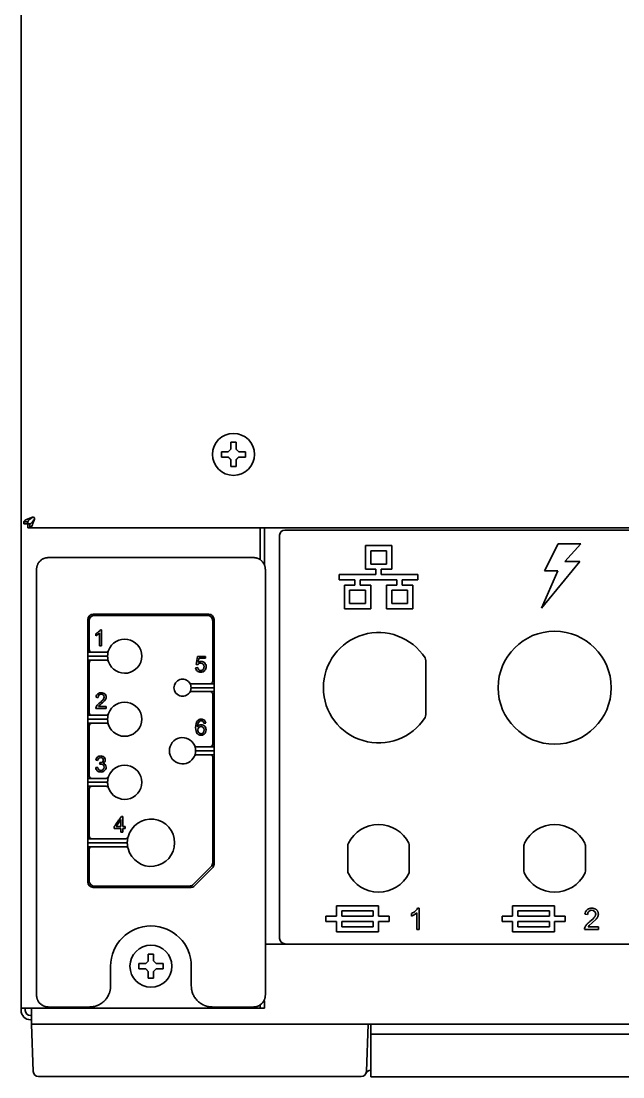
# Model space of a CAD drawing. Header units: inches. Extents: x 786 to 5755, y -850 to 3635.
# Drawn here: x 786.7 to 901.2, y 1287.6 to 1488.5 of the extents above; entities that cross this region are included whole.
import ezdxf

# ---------------------------------------------------------------- set-up
doc = ezdxf.new("R2010")
doc.units = ezdxf.units.IN
doc.layers.add('1', color=7, linetype='Continuous', true_color=0xffffff)
doc.layers.add('ORTHO$15', color=7, linetype='Continuous', true_color=0xffffff)

msp = doc.modelspace()

# ---------------------------------------------------------------- linework, layer by layer
at = {"lineweight": 35}
msp.add_arc((836.9, 1390.64), 1, 90, 180, dxfattribs=at)
at = {"layer": '1', "color": 7, "linetype": 'Continuous', "lineweight": 35}
for p, q in [((786.72, 1300.63), (786.72, 2075.33)), ((826.62, 1408.33), (827.12, 1408.33)), ((827.12, 1408.33), (827.62, 1408.33)), ((827.12, 1403.73), (826.62, 1403.73)), ((827.62, 1403.73), (827.12, 1403.73)), ((787.22, 1392.83), (787.22, 1393.17)), ((788.02, 1392.83), (787.22, 1392.83)), ((788.02, 1392.83), (788.02, 1393.17)), ((788.02, 1392.83), (788.36, 1392.83)), ((788.36, 1392.83), (788.02, 1392.83)), ((788.02, 1392.83), (788.02, 1392.03)), ((788.36, 1392.03), (788.02, 1392.03)), ((1645.08, 1392.03), (788.36, 1392.03)), ((832.22, 1385.98), (832.22, 1392.03)), ((833.02, 1384.97), (833.02, 1392.03)), ((836.9, 1391.64), (1009.53, 1391.64)), ((852.22, 1388.66), (857.22, 1388.66)), ((852.22, 1384.16), (852.22, 1388.66)), ((857.22, 1388.66), (857.22, 1384.16)), ((888.92, 1389.04), (886.27, 1383.87)), ((888.92, 1389.04), (893.22, 1389.04)), ((890.14, 1385.63), (893.22, 1389.04)), ((791.91, 1386.39), (830.93, 1386.39)), ((853.22, 1385.16), (853.22, 1387.66)), ((853.22, 1387.66), (856.22, 1387.66)), ((856.22, 1387.66), (856.22, 1385.16)), ((856.22, 1385.16), (853.22, 1385.16)), ((885.74, 1376.74), (892.98, 1385.63)), ((890.14, 1385.63), (892.98, 1385.63)), ((789.66, 1303.12), (789.66, 1384.14)), ((833.18, 1384.14), (833.18, 1303.12)), ((854.22, 1383.16), (847.22, 1383.16)), ((847.22, 1382.16), (847.22, 1383.16)), ((854.22, 1384.16), (852.22, 1384.16)), ((854.22, 1384.16), (854.22, 1383.16)), ((855.22, 1384.16), (855.22, 1383.16)), ((857.22, 1384.16), (855.22, 1384.16)), ((862.22, 1383.16), (855.22, 1383.16)), ((862.22, 1382.16), (862.22, 1383.16)), ((888.82, 1383.87), (885.74, 1376.74)), ((888.82, 1383.87), (886.27, 1383.87)), ((850.22, 1382.16), (847.22, 1382.16)), ((848.22, 1381.16), (850.22, 1381.16)), ((848.22, 1376.66), (848.22, 1381.16)), ((850.22, 1381.16), (850.22, 1382.16)), ((851.22, 1381.16), (851.22, 1382.16)), ((858.22, 1382.16), (851.22, 1382.16)), ((851.22, 1381.16), (853.22, 1381.16)), ((853.22, 1381.16), (853.22, 1376.66)), ((856.22, 1381.16), (858.22, 1381.16)), ((856.22, 1376.66), (856.22, 1381.16)), ((858.22, 1381.16), (858.22, 1382.16)), ((859.22, 1381.16), (859.22, 1382.16)), ((862.22, 1382.16), (859.22, 1382.16)), ((859.22, 1381.16), (861.22, 1381.16)), ((861.22, 1381.16), (861.22, 1376.66)), ((849.22, 1377.66), (849.22, 1380.16)), ((849.22, 1380.16), (852.22, 1380.16)), ((852.22, 1380.16), (852.22, 1377.66)), ((857.22, 1377.66), (857.22, 1380.16)), ((857.22, 1380.16), (860.22, 1380.16)), ((860.22, 1380.16), (860.22, 1377.66)), ((853.22, 1376.66), (848.22, 1376.66)), ((852.22, 1377.66), (849.22, 1377.66)), ((861.22, 1376.66), (856.22, 1376.66)), ((860.22, 1377.66), (857.22, 1377.66)), ((799.42, 1374.63), (799.42, 1324.63)), ((799.67, 1368.88), (799.67, 1374.38)), ((822.42, 1375.63), (800.42, 1375.63)), ((800.67, 1375.38), (822.17, 1375.38)), ((823.17, 1374.38), (823.17, 1362.88)), ((823.42, 1328.05), (823.42, 1374.63)), ((800.17, 1368.38), (799.42, 1368.38)), ((802.88, 1368.38), (800.17, 1368.38)), ((799.42, 1367.63), (802.67, 1367.63)), ((799.42, 1366.88), (800.17, 1366.88)), ((799.67, 1356.88), (799.67, 1366.38)), ((800.17, 1366.88), (802.88, 1366.88)), ((802.67, 1367.63), (802.88, 1367.63)), ((863.72, 1366.75), (863.72, 1356.51)), ((822.67, 1362.38), (819.14, 1362.38)), ((822.67, 1362.38), (823.42, 1362.38)), ((820.17, 1361.63), (819.14, 1361.63)), ((819.14, 1360.88), (822.67, 1360.88)), ((823.42, 1361.63), (820.17, 1361.63)), ((822.67, 1360.88), (823.42, 1360.88)), ((823.17, 1360.38), (823.17, 1350.88)), ((800.17, 1356.38), (799.42, 1356.38)), ((802.88, 1356.38), (800.17, 1356.38)), ((799.42, 1355.63), (802.67, 1355.63)), ((799.42, 1354.88), (800.17, 1354.88)), ((799.67, 1344.88), (799.67, 1354.38)), ((800.17, 1354.88), (802.88, 1354.88)), ((802.67, 1355.63), (802.88, 1355.63)), ((822.67, 1350.38), (820.15, 1350.38)), ((822.67, 1350.38), (823.42, 1350.38)), ((820.15, 1349.63), (820.17, 1349.63)), ((820.15, 1348.88), (822.67, 1348.88)), ((823.42, 1349.63), (820.17, 1349.63)), ((822.67, 1348.88), (823.42, 1348.88)), ((823.17, 1348.38), (823.17, 1328.29)), ((800.17, 1344.38), (799.42, 1344.38)), ((802.88, 1344.38), (800.17, 1344.38)), ((799.42, 1343.63), (802.67, 1343.63)), ((799.42, 1342.88), (800.17, 1342.88)), ((799.67, 1333.38), (799.67, 1342.38)), ((800.17, 1342.88), (802.88, 1342.88)), ((802.67, 1343.63), (802.88, 1343.63)), ((800.17, 1332.88), (799.42, 1332.88)), ((802.67, 1332.13), (799.42, 1332.13)), ((806.58, 1332.88), (800.17, 1332.88)), ((806.58, 1332.13), (802.67, 1332.13)), ((799.42, 1331.38), (800.17, 1331.38)), ((799.67, 1324.88), (799.67, 1330.88)), ((800.17, 1331.38), (806.58, 1331.38)), ((848.87, 1331.58), (848.87, 1326.72)), ((860.57, 1326.72), (860.57, 1331.58)), ((882.37, 1326.72), (882.37, 1331.58)), ((894.07, 1331.58), (894.07, 1326.72)), ((822.88, 1327.59), (819.46, 1324.17)), ((819.71, 1323.92), (823.13, 1327.34)), ((800.42, 1323.63), (819.01, 1323.63)), ((818.76, 1323.88), (800.67, 1323.88)), ((854.72, 1320.15), (846.72, 1320.15)), ((846.72, 1320.15), (846.72, 1318.15)), ((854.72, 1318.15), (854.72, 1320.15)), ((880.22, 1320.15), (888.22, 1320.15)), ((880.22, 1318.15), (880.22, 1320.15)), ((888.22, 1320.15), (888.22, 1318.15)), ((844.72, 1318.15), (844.72, 1317.15)), ((844.72, 1318.15), (846.72, 1318.15)), ((853.72, 1319.15), (847.72, 1319.15)), ((847.72, 1319.15), (847.72, 1318.15)), ((847.72, 1318.15), (853.72, 1318.15)), ((853.72, 1318.15), (853.72, 1319.15)), ((854.72, 1318.15), (856.72, 1318.15)), ((856.72, 1318.15), (856.72, 1317.15)), ((860.98, 1318.18), (860.98, 1318.67)), ((860.98, 1318.18), (861.51, 1318.44)), ((861.51, 1318.44), (861.97, 1318.77)), ((861.97, 1315.65), (861.97, 1318.77)), ((862.14, 1319.67), (862.46, 1319.67)), ((862.46, 1319.67), (862.46, 1315.65)), ((878.22, 1318.15), (880.22, 1318.15)), ((878.22, 1318.15), (878.22, 1317.15)), ((881.22, 1319.15), (887.22, 1319.15)), ((881.22, 1318.15), (881.22, 1319.15)), ((881.22, 1318.15), (887.22, 1318.15)), ((887.22, 1319.15), (887.22, 1318.15)), ((888.22, 1318.15), (890.22, 1318.15)), ((890.22, 1318.15), (890.22, 1317.15)), ((893.99, 1318.51), (894.5, 1318.46)), ((844.72, 1317.15), (846.72, 1317.15)), ((846.72, 1317.15), (846.72, 1315.15)), ((847.72, 1317.15), (853.72, 1317.15)), ((847.72, 1317.15), (847.72, 1316.15)), ((847.72, 1316.15), (853.72, 1316.15)), ((853.72, 1316.15), (853.72, 1317.15)), ((854.72, 1315.15), (854.72, 1317.15)), ((854.72, 1317.15), (856.72, 1317.15)), ((878.22, 1317.15), (880.22, 1317.15)), ((880.22, 1315.15), (880.22, 1317.15)), ((881.22, 1316.15), (881.22, 1317.15)), ((881.22, 1317.15), (887.22, 1317.15)), ((887.22, 1316.15), (881.22, 1316.15)), ((887.22, 1317.15), (887.22, 1316.15)), ((888.22, 1317.15), (888.22, 1315.15)), ((888.22, 1317.15), (890.22, 1317.15)), ((894.58, 1316.12), (894.78, 1316.39)), ((894.58, 1316.12), (896.54, 1316.12)), ((894.78, 1316.39), (895.35, 1316.9)), ((895.36, 1316.89), (896.11, 1317.59)), ((896.54, 1316.12), (896.54, 1315.65)), ((846.72, 1315.15), (854.72, 1315.15)), ((862.46, 1315.65), (861.97, 1315.65)), ((888.22, 1315.15), (880.22, 1315.15)), ((896.54, 1315.65), (893.9, 1315.65)), ((833.25, 1312.83), (1010.02, 1312.83)), ((810.92, 1310.93), (811.42, 1310.93)), ((811.42, 1310.93), (811.92, 1310.93)), ((803.74, 1308.63), (803.74, 1304.87)), ((819.1, 1304.87), (819.1, 1308.63)), ((811.42, 1306.33), (810.92, 1306.33)), ((811.92, 1306.33), (811.42, 1306.33)), ((833.02, 1302.07), (833.02, 1300.63)), ((786.72, 1300.63), (786.72, 1300.23)), ((788.52, 1300.63), (786.72, 1300.63)), ((787.52, 1300.63), (787.52, 1300.23)), ((831.22, 1300.63), (788.52, 1300.63)), ((788.72, 1299.43), (788.72, 1300.63)), ((831.17, 1300.63), (791.67, 1300.63)), ((799.74, 1300.87), (791.91, 1300.87)), ((830.93, 1300.87), (823.1, 1300.87)), ((832.22, 1300.63), (831.22, 1300.63)), ((832.22, 1300.63), (832.22, 1301.17)), ((833.02, 1300.63), (832.22, 1300.63)), ((788.72, 1299.23), (788.52, 1299.23)), ((788.52, 1298.43), (788.72, 1298.43)), ((788.72, 1297.63), (788.72, 1299.43)), ((789.04, 1288.6), (788.72, 1297.63)), ((1542.75, 1297.63), (788.72, 1297.63)), ((852.72, 1297.63), (852.4, 1288.6)), ((853.22, 1297.63), (853.22, 1295.73)), ((853.22, 1295.73), (853.22, 1295.73)), ((1543.15, 1295.73), (853.22, 1295.73)), ((853.22, 1295.73), (853.22, 1295.73)), ((853.22, 1295.54), (853.22, 1295.73)), ((853.22, 1295.54), (853.22, 1287.78)), ((792.72, 1287.63), (790.03, 1287.63)), ((851.41, 1287.63), (792.72, 1287.63)), ((853.22, 1287.57), (853.22, 1287.78)), ((853.22, 1287.57), (1580.22, 1287.57))]:
    msp.add_line(p, q, dxfattribs=at)
for centre, radius in [((827.12, 1406.03), 4), ((888.22, 1361.63), 10.75), ((811.42, 1308.63), 4)]:
    msp.add_circle(centre, radius, dxfattribs=at)
for centre, radius, start, end in [((789.02, 1393.83), 0.25, 0, 90), ((800.42, 1374.63), 1, 90, 180), ((800.67, 1374.38), 1, 90, 180), ((822.17, 1374.38), 1, 0, 90), ((822.42, 1374.63), 1, 0, 90), ((806.42, 1367.63), 3.25, 199.4712, 160.5288), ((854.72, 1361.63), 10.5, 32.6369, 327.3631), ((800.17, 1368.88), 0.5, 180, 270), ((802.88, 1368.88), 0.5, 270, 340.5288), ((800.17, 1366.38), 0.5, 90, 180), ((802.88, 1368.88), 1.25, 270, 283.2124), ((802.88, 1366.38), 1.25, 76.7876, 90), ((802.88, 1366.38), 0.5, 19.4712, 90), ((806.42, 1367.63), 3.25, 179.4167, 180.5833), ((862.72, 1366.75), 1, 0, 32.6369), ((817.42, 1361.63), 1.62, 36.0319, 323.9681), ((819.14, 1362.88), 0.5, 216.0319, 270), ((822.67, 1362.88), 0.5, 270, 0), ((819.14, 1360.38), 0.5, 90, 143.9681), ((819.14, 1362.88), 1.25, 265.7117, 269.8866), ((819.14, 1360.38), 1.25, 90.1134, 94.2883), ((817.42, 1361.63), 1.63, 359.8766, 0.1234), ((819.14, 1362.88), 1.25, 269.8866, 270), ((822.67, 1360.38), 0.5, 0, 90), ((806.42, 1355.63), 3.25, 199.4712, 160.5288), ((800.17, 1356.88), 0.5, 180, 270), ((802.88, 1356.88), 0.5, 270, 340.5288), ((862.72, 1356.51), 1, 327.3631, 0), ((800.17, 1354.38), 0.5, 90, 180), ((802.88, 1356.88), 1.25, 270, 283.2124), ((802.88, 1354.38), 1.25, 76.7876, 90), ((802.88, 1354.38), 0.5, 19.4712, 90), ((806.42, 1355.63), 3.25, 179.4167, 180.5833), ((817.42, 1349.63), 2.5, 24.6243, 335.3757), ((820.15, 1350.88), 0.5, 204.6243, 270), ((822.67, 1350.88), 0.5, 270, 0), ((820.15, 1348.38), 0.5, 90, 155.3757), ((820.15, 1350.88), 1.25, 259.5247, 270), ((817.42, 1349.63), 2.5, 359.5225, 0.4775), ((820.15, 1348.38), 1.25, 90, 100.4753), ((822.67, 1348.38), 0.5, 0, 90), ((806.42, 1343.63), 3.25, 199.4712, 160.5288), ((800.17, 1344.88), 0.5, 180, 270), ((802.88, 1344.88), 0.5, 270, 340.5288), ((800.17, 1342.38), 0.5, 90, 180), ((802.88, 1344.88), 1.25, 270, 283.2124), ((802.88, 1342.38), 1.25, 76.7876, 90), ((802.88, 1342.38), 0.5, 19.4712, 90), ((806.42, 1343.63), 3.25, 179.4167, 180.5833), ((811.42, 1332.13), 4.5, 194.4775, 165.5225), ((854.72, 1329.15), 6.43, 26.6186, 153.3814), ((888.22, 1329.15), 6.43, 26.6186, 153.3814), ((800.17, 1333.38), 0.5, 180, 270), ((806.58, 1333.38), 0.5, 270, 345.5225), ((806.58, 1333.38), 1.25, 270, 285.8538), ((806.58, 1330.88), 1.25, 74.1462, 90), ((811.42, 1332.13), 4.5, 179.3946, 180.6054), ((849.87, 1331.58), 1, 153.3814, 180), ((859.57, 1331.58), 1, 0, 26.6186), ((883.37, 1331.58), 1, 153.3814, 180), ((893.07, 1331.58), 1, 0, 26.6186), ((800.17, 1330.88), 0.5, 90, 180), ((806.58, 1330.88), 0.5, 14.4775, 90), ((822.17, 1328.29), 1, 315, 0), ((822.42, 1328.05), 1, 315, 0), ((849.87, 1326.72), 1, 180, 206.6186), ((854.72, 1329.15), 6.43, 206.6186, 333.3814), ((859.57, 1326.72), 1, 333.3814, 0), ((883.37, 1326.72), 1, 180, 206.6186), ((888.22, 1329.15), 6.43, 206.6186, 333.3814), ((893.07, 1326.72), 1, 333.3814, 0), ((800.42, 1324.63), 1, 180, 270), ((800.67, 1324.88), 1, 180, 270), ((818.76, 1324.88), 1, 270, 315), ((819.01, 1324.63), 1, 270, 315), ((859.74, 1321.37), 2.98, 294.736, 311.2718), ((860.52, 1320.54), 1.84, 309.8306, 331.5633), ((895.24, 1318.47), 1.25, 133.4983, 178.0865), ((895.3, 1318.5), 0.805, 136.7103, 182.9347), ((895.28, 1318.43), 0.838, 49.0941, 131.9108), ((811.42, 1308.63), 7.68, 0, 180), ((894.77, 1315.68), 0.875, 159.0813, 181.8602), ((788.52, 1300.23), 1.8, 180, 270), ((788.52, 1300.23), 1, 180, 270), ((790.03, 1288.63), 1, 182, 270), ((851.41, 1288.63), 1, 270, 358), ((853.24, 1287.83), 1, 90, 156.4218)]:
    msp.add_arc(centre, radius, start, end, dxfattribs=at)
for points, degree in [([(824.82, 1405.53), (824.82, 1405.7), (824.82, 1406.03), (824.82, 1406.36), (824.82, 1406.53)], 3), ([(826.12, 1406.53), (826.15, 1406.56), (826.2, 1406.61), (826.27, 1406.68), (826.34, 1406.75), (826.41, 1406.82), (826.48, 1406.89), (826.55, 1406.96), (826.6, 1407.01), (826.62, 1407.03)], 3), ([(826.62, 1407.03), (826.62, 1407.09), (826.62, 1407.19), (826.62, 1407.36), (826.62, 1407.51), (826.62, 1407.67), (826.62, 1407.82), (826.62, 1407.98), (826.62, 1408.14), (826.62, 1408.27), (826.62, 1408.33)], 3), ([(827.62, 1407.03), (827.64, 1407.01), (827.69, 1406.96), (827.76, 1406.89), (827.83, 1406.82), (827.91, 1406.75), (827.98, 1406.67), (828.05, 1406.6), (828.1, 1406.55), (828.12, 1406.53)], 3), ([(828.12, 1406.53), (828.17, 1406.53), (828.28, 1406.53), (828.44, 1406.53), (828.6, 1406.53), (828.76, 1406.53), (828.91, 1406.53), (829.07, 1406.53), (829.23, 1406.53), (829.36, 1406.53), (829.42, 1406.53)], 3), ([(829.42, 1406.53), (829.42, 1406.36), (829.42, 1406.03), (829.42, 1405.7), (829.42, 1405.53)], 3), ([(826.12, 1405.53), (826.07, 1405.53), (825.96, 1405.53), (825.8, 1405.53), (825.64, 1405.53), (825.48, 1405.53), (825.33, 1405.53), (825.17, 1405.53), (825.01, 1405.53), (824.88, 1405.53), (824.82, 1405.53)], 3), ([(826.62, 1405.03), (826.6, 1405.05), (826.55, 1405.1), (826.48, 1405.17), (826.41, 1405.25), (826.33, 1405.32), (826.26, 1405.39), (826.19, 1405.46), (826.14, 1405.51), (826.12, 1405.53)], 3), ([(828.12, 1405.53), (828.09, 1405.51), (828.04, 1405.45), (827.97, 1405.38), (827.9, 1405.31), (827.83, 1405.24), (827.76, 1405.17), (827.69, 1405.1), (827.64, 1405.05), (827.62, 1405.03)], 3), ([(827.62, 1405.03), (827.62, 1404.98), (827.62, 1404.87), (827.62, 1404.71), (827.62, 1404.55), (827.62, 1404.39), (827.62, 1404.24), (827.62, 1404.08), (827.62, 1403.92), (827.62, 1403.8), (827.62, 1403.73)], 3), ([(788.02, 1393.17), (787.22, 1393.17)], 1), ([(788.36, 1392.83), (788.36, 1392.03)], 1), ([(789.25, 1393.68), (789.26, 1393.73), (789.27, 1393.78), (789.27, 1393.83)], 3), ([(801.79, 1372.64), (801.87, 1372.64), (801.95, 1372.64), (802.03, 1372.64)], 3), ([(802.03, 1372.64), (802.03, 1371.64), (802.03, 1370.63), (802.03, 1369.63)], 3), ([(800.92, 1371.53), (800.92, 1371.65), (800.92, 1371.77), (800.92, 1371.89)], 3), ([(801.66, 1369.63), (801.66, 1370.41), (801.66, 1371.2), (801.66, 1371.98)], 3), ([(802.03, 1369.63), (801.9, 1369.63), (801.78, 1369.63), (801.66, 1369.63)], 3), ([(820.28, 1367.59), (820.18, 1367.08), (820.08, 1366.56), (819.99, 1366.05)], 3), ([(821.77, 1367.59), (821.27, 1367.59), (820.77, 1367.59), (820.28, 1367.59)], 3), ([(820.41, 1366.43), (820.46, 1366.7), (820.52, 1366.97), (820.57, 1367.24)], 3), ([(820.57, 1367.24), (820.97, 1367.24), (821.37, 1367.24), (821.77, 1367.24)], 3), ([(821.77, 1367.24), (821.77, 1367.36), (821.77, 1367.47), (821.77, 1367.59)], 3), ([(820.31, 1365.45), (820.18, 1365.44), (820.05, 1365.43), (819.92, 1365.42)], 3), ([(819.99, 1366.05), (820.1, 1366.03), (820.22, 1366.02), (820.33, 1366)], 3), ([(800.99, 1359.82), (801.12, 1359.8), (801.24, 1359.79), (801.37, 1359.78)], 3), ([(800.97, 1357.93), (800.93, 1357.85), (800.92, 1357.76), (800.92, 1357.67)], 3), ([(800.92, 1357.67), (801.58, 1357.67), (802.24, 1357.67), (802.91, 1357.67)], 3), ([(802.91, 1358.03), (802.42, 1358.03), (801.93, 1358.03), (801.43, 1358.03)], 3), ([(802.91, 1357.67), (802.91, 1357.79), (802.91, 1357.91), (802.91, 1358.03)], 3), ([(821.34, 1355.18), (821.4, 1355.12), (821.45, 1355.01), (821.48, 1354.87)], 3), ([(821.48, 1354.87), (821.6, 1354.88), (821.73, 1354.89), (821.85, 1354.9)], 3), ([(801.29, 1346.47), (801.17, 1346.46), (801.04, 1346.44), (800.92, 1346.42)], 3), ([(800.96, 1347.87), (801.08, 1347.84), (801.2, 1347.82), (801.33, 1347.8)], 3), ([(801.69, 1347.37), (801.67, 1347.27), (801.66, 1347.16), (801.65, 1347.05)], 3), ([(805.79, 1337.13), (805.33, 1336.48), (804.88, 1335.83), (804.42, 1335.19)], 3), ([(804.78, 1335.19), (805.1, 1335.64), (805.41, 1336.09), (805.72, 1336.54)], 3), ([(805.72, 1336.54), (805.72, 1336.09), (805.72, 1335.64), (805.72, 1335.19)], 3), ([(806.09, 1337.13), (805.99, 1337.13), (805.89, 1337.13), (805.79, 1337.13)], 3), ([(806.09, 1335.19), (806.09, 1335.83), (806.09, 1336.48), (806.09, 1337.13)], 3), ([(804.42, 1335.19), (804.42, 1335.07), (804.42, 1334.96), (804.42, 1334.85)], 3), ([(804.42, 1334.85), (804.85, 1334.85), (805.29, 1334.85), (805.72, 1334.85)], 3), ([(805.72, 1335.19), (805.41, 1335.19), (805.1, 1335.19), (804.78, 1335.19)], 3), ([(805.72, 1334.85), (805.72, 1334.61), (805.72, 1334.37), (805.72, 1334.13)], 3), ([(805.72, 1334.13), (805.84, 1334.13), (805.97, 1334.13), (806.09, 1334.13)], 3), ([(806.5, 1335.19), (806.36, 1335.19), (806.23, 1335.19), (806.09, 1335.19)], 3), ([(806.09, 1334.85), (806.23, 1334.85), (806.36, 1334.85), (806.5, 1334.85)], 3), ([(806.09, 1334.13), (806.09, 1334.37), (806.09, 1334.61), (806.09, 1334.85)], 3), ([(806.5, 1334.85), (806.5, 1334.96), (806.5, 1335.07), (806.5, 1335.19)], 3), ([(896.11, 1317.59), (896.53, 1318.06), (896.54, 1319.02), (895.88, 1319.66), (894.73, 1319.67), (894.38, 1319.37)], 2), ([(895.8, 1317.98), (895.65, 1317.77), (895.36, 1317.49), (894.92, 1317.13)], 3), ([(895.82, 1319.06), (896.03, 1318.86), (896.03, 1318.29), (895.8, 1317.98)], 2), ([(894.92, 1317.13), (894.71, 1316.96), (894.39, 1316.66), (894.17, 1316.39), (894.01, 1316.13), (893.96, 1315.99)], 2), ([(809.12, 1308.13), (809.12, 1308.3), (809.12, 1308.63), (809.12, 1308.96), (809.12, 1309.13)], 3), ([(810.42, 1309.13), (810.46, 1309.17), (810.54, 1309.25), (810.67, 1309.38), (810.8, 1309.51), (810.88, 1309.59), (810.92, 1309.63)], 3), ([(810.92, 1307.63), (810.88, 1307.67), (810.79, 1307.76), (810.67, 1307.88), (810.54, 1308.01), (810.46, 1308.09), (810.42, 1308.13)], 3), ([(811.92, 1309.63), (811.96, 1309.59), (812.05, 1309.51), (812.17, 1309.38), (812.3, 1309.25), (812.38, 1309.17), (812.42, 1309.13)], 3), ([(812.42, 1308.13), (812.38, 1308.09), (812.3, 1308.01), (812.17, 1307.88), (812.04, 1307.76), (811.96, 1307.67), (811.92, 1307.63)], 3), ([(813.72, 1309.13), (813.72, 1308.96), (813.72, 1308.63), (813.72, 1308.3), (813.72, 1308.13)], 3)]:
    msp.add_open_spline(points, degree=degree, dxfattribs=at)
for points, knots in [([(824.82, 1406.53), (825.02, 1406.53), (825.23, 1406.53), (825.56, 1406.53), (825.67, 1406.53), (825.89, 1406.53), (826, 1406.53), (826.12, 1406.53)], [0, 0, 0, 0, 0.5, 0.5, 0.75, 0.75, 1, 1, 1, 1]), ([(827.62, 1408.33), (827.62, 1408.13), (827.62, 1407.92), (827.62, 1407.59), (827.62, 1407.48), (827.62, 1407.26), (827.62, 1407.15), (827.62, 1407.03)], [0, 0, 0, 0, 0.5, 0.5, 0.75, 0.75, 1, 1, 1, 1]), ([(826.62, 1403.73), (826.62, 1403.93), (826.62, 1404.14), (826.62, 1404.47), (826.62, 1404.58), (826.62, 1404.8), (826.62, 1404.92), (826.62, 1405.03)], [0, 0, 0, 0, 0.5, 0.5, 0.75, 0.75, 1, 1, 1, 1]), ([(829.42, 1405.53), (829.22, 1405.53), (829.01, 1405.53), (828.68, 1405.53), (828.57, 1405.53), (828.35, 1405.53), (828.24, 1405.53), (828.12, 1405.53)], [0, 0, 0, 0, 0.5, 0.5, 0.75, 0.75, 1, 1, 1, 1]), ([(787.22, 1393.17), (787.22, 1393.21), (787.23, 1393.25), (787.27, 1393.32), (787.3, 1393.36), (787.38, 1393.43), (787.43, 1393.47), (787.55, 1393.54), (787.62, 1393.58), (787.77, 1393.65), (787.85, 1393.69), (788.03, 1393.76), (788.13, 1393.8), (788.33, 1393.87), (788.43, 1393.91), (788.65, 1393.98), (788.76, 1394.02), (788.87, 1394.06)], [0, 0, 0, 0, 0.125, 0.125, 0.25, 0.25, 0.375, 0.375, 0.5, 0.5, 0.625, 0.625, 0.75, 0.75, 0.875, 0.875, 1, 1, 1, 1]), ([(788.02, 1393.17), (788.02, 1393.25), (788.04, 1393.32), (788.13, 1393.47), (788.2, 1393.54), (788.37, 1393.69), (788.47, 1393.76), (788.69, 1393.91), (788.81, 1393.98), (788.94, 1394.06)], [0, 0, 0, 0, 0.25, 0.25, 0.5, 0.5, 0.75, 0.75, 1, 1, 1, 1]), ([(788.36, 1392.83), (788.4, 1392.83), (788.44, 1392.84), (788.51, 1392.86), (788.55, 1392.88), (788.62, 1392.92), (788.66, 1392.95), (788.73, 1393.02), (788.77, 1393.05), (788.84, 1393.14), (788.88, 1393.18), (788.95, 1393.28), (788.99, 1393.34), (789.06, 1393.45), (789.1, 1393.51), (789.17, 1393.63), (789.21, 1393.69), (789.25, 1393.75)], [0, 0, 0, 0, 0.125, 0.125, 0.25, 0.25, 0.375, 0.375, 0.5, 0.5, 0.625, 0.625, 0.75, 0.75, 0.875, 0.875, 1, 1, 1, 1]), ([(788.36, 1392.03), (788.44, 1392.03), (788.51, 1392.07), (788.66, 1392.24), (788.73, 1392.36), (788.88, 1392.66), (788.95, 1392.84), (789.1, 1393.24), (789.17, 1393.46), (789.25, 1393.68)], [0, 0, 0, 0, 0.25, 0.25, 0.5, 0.5, 0.75, 0.75, 1, 1, 1, 1]), ([(788.87, 1394.06), (788.87, 1394.06), (788.88, 1394.06), (788.89, 1394.06), (788.9, 1394.07), (788.91, 1394.07), (788.92, 1394.07), (788.93, 1394.07), (788.94, 1394.08), (788.95, 1394.08), (788.97, 1394.08), (788.98, 1394.08), (788.99, 1394.08), (789, 1394.08), (789.01, 1394.08), (789.02, 1394.08), (789.02, 1394.08)], [0, 0, 0, 0, 0.070356, 0.140723, 0.211142, 0.28165, 0.352287, 0.42309, 0.494098, 0.565348, 0.636878, 0.708725, 0.780925, 0.853514, 0.926527, 1, 1, 1, 1]), ([(789.25, 1393.75), (789.25, 1393.75), (789.25, 1393.75), (789.25, 1393.76), (789.26, 1393.77), (789.26, 1393.77), (789.26, 1393.78), (789.26, 1393.79), (789.27, 1393.79), (789.27, 1393.8), (789.27, 1393.8), (789.27, 1393.81), (789.27, 1393.82), (789.27, 1393.82), (789.27, 1393.83), (789.27, 1393.83)], [0, 0, 0, 0, 0.080334, 0.15963, 0.23801, 0.315596, 0.392515, 0.468899, 0.544881, 0.620598, 0.696185, 0.771782, 0.847526, 0.923553, 1, 1, 1, 1]), ([(789.66, 1384.14), (789.66, 1384.18), (789.66, 1384.21), (789.67, 1384.29), (789.67, 1384.32), (789.68, 1384.4), (789.68, 1384.43), (789.69, 1384.51), (789.7, 1384.54), (789.71, 1384.6), (789.71, 1384.62), (789.72, 1384.65), (789.73, 1384.67), (789.74, 1384.72), (789.75, 1384.76), (789.77, 1384.83), (789.78, 1384.86), (789.8, 1384.92), (789.81, 1384.93), (789.82, 1384.97), (789.83, 1384.98), (789.86, 1385.07), (789.89, 1385.14), (789.96, 1385.27), (790, 1385.33), (790.08, 1385.45), (790.13, 1385.51), (790.2, 1385.59), (790.22, 1385.62), (790.26, 1385.66), (790.27, 1385.68), (790.3, 1385.7), (790.31, 1385.72), (790.37, 1385.78), (790.43, 1385.83), (790.54, 1385.92), (790.6, 1385.97), (790.72, 1386.05), (790.79, 1386.09), (790.88, 1386.14), (790.92, 1386.16), (790.98, 1386.19), (791.02, 1386.2), (791.08, 1386.23), (791.12, 1386.24), (791.17, 1386.26), (791.19, 1386.27), (791.22, 1386.28), (791.24, 1386.29), (791.28, 1386.3), (791.29, 1386.3), (791.33, 1386.31), (791.35, 1386.32), (791.4, 1386.33), (791.44, 1386.34), (791.55, 1386.36), (791.62, 1386.37), (791.76, 1386.38), (791.84, 1386.39), (791.91, 1386.39)], [0, 0, 0, 0, 0.03125, 0.03125, 0.0625, 0.0625, 0.09375, 0.09375, 0.125, 0.125, 0.140625, 0.140625, 0.15625, 0.15625, 0.1875, 0.1875, 0.21875, 0.21875, 0.234375, 0.234375, 0.25, 0.25, 0.3125, 0.3125, 0.375, 0.375, 0.4375, 0.4375, 0.46875, 0.46875, 0.484375, 0.484375, 0.5, 0.5, 0.5625, 0.5625, 0.625, 0.625, 0.6875, 0.6875, 0.71875, 0.71875, 0.75, 0.75, 0.78125, 0.78125, 0.796875, 0.796875, 0.8125, 0.8125, 0.828125, 0.828125, 0.84375, 0.84375, 0.875, 0.875, 0.9375, 0.9375, 1, 1, 1, 1]), ([(830.93, 1386.39), (830.96, 1386.39), (831, 1386.39), (831.08, 1386.38), (831.11, 1386.38), (831.19, 1386.37), (831.22, 1386.37), (831.3, 1386.36), (831.33, 1386.35), (831.39, 1386.34), (831.4, 1386.34), (831.44, 1386.33), (831.46, 1386.33), (831.51, 1386.31), (831.55, 1386.3), (831.62, 1386.28), (831.65, 1386.27), (831.72, 1386.24), (831.76, 1386.23), (831.86, 1386.19), (831.92, 1386.16), (832.05, 1386.09), (832.12, 1386.05), (832.24, 1385.97), (832.3, 1385.93), (832.38, 1385.86), (832.41, 1385.83), (832.45, 1385.79), (832.47, 1385.78), (832.49, 1385.76), (832.51, 1385.74), (832.57, 1385.68), (832.62, 1385.62), (832.71, 1385.51), (832.76, 1385.45), (832.84, 1385.33), (832.88, 1385.27), (832.93, 1385.17), (832.94, 1385.14), (832.98, 1385.07), (832.99, 1385.03), (833.02, 1384.97), (833.03, 1384.93), (833.05, 1384.88), (833.06, 1384.86), (833.07, 1384.83), (833.08, 1384.81), (833.09, 1384.77), (833.09, 1384.76), (833.1, 1384.72), (833.11, 1384.7), (833.12, 1384.65), (833.13, 1384.61), (833.15, 1384.51), (833.16, 1384.43), (833.17, 1384.29), (833.18, 1384.21), (833.18, 1384.14)], [0, 0, 0, 0, 0.03125, 0.03125, 0.0625, 0.0625, 0.09375, 0.09375, 0.125, 0.125, 0.140625, 0.140625, 0.15625, 0.15625, 0.1875, 0.1875, 0.21875, 0.21875, 0.25, 0.25, 0.3125, 0.3125, 0.375, 0.375, 0.4375, 0.4375, 0.46875, 0.46875, 0.484375, 0.484375, 0.5, 0.5, 0.5625, 0.5625, 0.625, 0.625, 0.6875, 0.6875, 0.71875, 0.71875, 0.75, 0.75, 0.78125, 0.78125, 0.796875, 0.796875, 0.8125, 0.8125, 0.828125, 0.828125, 0.84375, 0.84375, 0.875, 0.875, 0.9375, 0.9375, 1, 1, 1, 1]), ([(800.92, 1371.89), (801.13, 1371.99), (801.31, 1372.1), (801.61, 1372.38), (801.72, 1372.51), (801.79, 1372.64)], [0, 0, 0, 0, 0.500072, 0.500072, 1, 1, 1, 1]), ([(801.66, 1371.98), (801.57, 1371.89), (801.45, 1371.81), (801.16, 1371.64), (801.03, 1371.58), (800.92, 1371.53)], [0, 0, 0, 0, 0.499419, 0.499419, 1, 1, 1, 1]), ([(803.17, 1367.66), (803.17, 1367.74), (803.18, 1367.82), (803.19, 1367.94), (803.19, 1367.99), (803.2, 1368.07), (803.21, 1368.11), (803.22, 1368.19), (803.23, 1368.24), (803.24, 1368.32), (803.25, 1368.37), (803.27, 1368.44), (803.28, 1368.46), (803.29, 1368.49), (803.29, 1368.51), (803.3, 1368.53), (803.3, 1368.54), (803.32, 1368.61), (803.34, 1368.66), (803.36, 1368.71)], [0, 0, 0, 0, 0.25, 0.25, 0.375, 0.375, 0.5, 0.5, 0.625, 0.625, 0.75, 0.75, 0.8125, 0.8125, 0.84375, 0.84375, 0.875, 0.875, 1, 1, 1, 1]), ([(803.36, 1366.55), (803.35, 1366.57), (803.34, 1366.6), (803.33, 1366.64), (803.32, 1366.65), (803.31, 1366.68), (803.31, 1366.69), (803.3, 1366.73), (803.29, 1366.75), (803.28, 1366.8), (803.27, 1366.82), (803.26, 1366.87), (803.25, 1366.89), (803.24, 1366.94), (803.24, 1366.96), (803.23, 1367.03), (803.22, 1367.07), (803.21, 1367.15), (803.2, 1367.19), (803.19, 1367.28), (803.19, 1367.32), (803.18, 1367.44), (803.17, 1367.52), (803.17, 1367.6)], [0, 0, 0, 0, 0.0625, 0.0625, 0.09375, 0.09375, 0.125, 0.125, 0.1875, 0.1875, 0.25, 0.25, 0.3125, 0.3125, 0.375, 0.375, 0.5, 0.5, 0.625, 0.625, 0.75, 0.75, 1, 1, 1, 1]), ([(819.92, 1365.42), (819.95, 1365.16), (820.04, 1364.96), (820.39, 1364.66), (820.61, 1364.58), (821.22, 1364.58), (821.48, 1364.7), (821.83, 1365.14), (821.91, 1365.38), (821.91, 1365.93), (821.82, 1366.17), (821.46, 1366.53), (821.24, 1366.62), (820.78, 1366.62), (820.59, 1366.56), (820.41, 1366.43)], [0, 0, 0, 0, 0.140922, 0.140922, 0.281844, 0.281844, 0.453247, 0.453247, 0.593415, 0.593415, 0.740711, 0.740711, 0.88832, 0.88832, 1, 1, 1, 1]), ([(820.33, 1366), (820.39, 1366.09), (820.46, 1366.16), (820.65, 1366.27), (820.76, 1366.29), (821.07, 1366.29), (821.22, 1366.23), (821.46, 1365.99), (821.52, 1365.82), (821.52, 1365.39), (821.46, 1365.22), (821.21, 1364.95), (821.06, 1364.88), (820.74, 1364.88), (820.61, 1364.93), (820.4, 1365.12), (820.34, 1365.26), (820.31, 1365.45)], [0, 0, 0, 0, 0.087762, 0.087762, 0.175829, 0.175829, 0.316737, 0.316737, 0.456744, 0.456744, 0.604956, 0.604956, 0.753169, 0.753169, 0.876359, 0.876359, 1, 1, 1, 1]), ([(818.73, 1362.59), (818.75, 1362.56), (818.77, 1362.54), (818.79, 1362.51), (818.79, 1362.5), (818.81, 1362.48), (818.81, 1362.47), (818.83, 1362.43), (818.85, 1362.41), (818.87, 1362.37), (818.88, 1362.35), (818.9, 1362.31), (818.91, 1362.29), (818.92, 1362.25), (818.93, 1362.23), (818.95, 1362.17), (818.97, 1362.13), (818.99, 1362.05), (819, 1362.02), (819.02, 1361.94), (819.02, 1361.9), (819.03, 1361.82), (819.04, 1361.79), (819.04, 1361.71), (819.05, 1361.67), (819.05, 1361.63)], [0, 0, 0, 0, 0.0625, 0.0625, 0.09375, 0.09375, 0.125, 0.125, 0.1875, 0.1875, 0.25, 0.25, 0.3125, 0.3125, 0.375, 0.375, 0.5, 0.5, 0.625, 0.625, 0.75, 0.75, 0.875, 0.875, 1, 1, 1, 1]), ([(801.37, 1359.78), (801.37, 1359.97), (801.43, 1360.11), (801.64, 1360.33), (801.78, 1360.38), (802.13, 1360.38), (802.26, 1360.33), (802.47, 1360.13), (802.52, 1360.01), (802.52, 1359.72), (802.47, 1359.57), (802.24, 1359.26), (802.02, 1359.05), (801.48, 1358.61), (801.32, 1358.46), (801.1, 1358.19), (801.02, 1358.06), (800.97, 1357.93)], [0, 0, 0, 0, 0.147157, 0.147157, 0.293787, 0.293787, 0.431567, 0.431567, 0.569855, 0.569855, 0.700903, 0.700903, 0.83184, 0.83184, 0.91592, 0.91592, 1, 1, 1, 1]), ([(801.43, 1358.03), (801.48, 1358.09), (801.53, 1358.16), (801.65, 1358.29), (801.79, 1358.42), (802.28, 1358.83), (802.47, 1359), (802.7, 1359.26), (802.78, 1359.38), (802.88, 1359.61), (802.9, 1359.73), (802.9, 1360.09), (802.82, 1360.28), (802.48, 1360.6), (802.25, 1360.68), (801.68, 1360.68), (801.45, 1360.61), (801.12, 1360.31), (801.02, 1360.1), (800.99, 1359.82)], [0, 0, 0, 0, 0.067112, 0.067112, 0.133836, 0.133836, 0.214006, 0.214006, 0.294415, 0.294415, 0.374823, 0.374823, 0.532056, 0.532056, 0.689288, 0.689288, 0.844844, 0.844844, 1, 1, 1, 1]), ([(819.05, 1361.63), (819.05, 1361.55), (819.04, 1361.48), (819.02, 1361.36), (819.02, 1361.32), (819, 1361.25), (818.99, 1361.21), (818.97, 1361.13), (818.95, 1361.09), (818.92, 1361.01), (818.91, 1360.97), (818.88, 1360.91), (818.87, 1360.89), (818.85, 1360.85), (818.83, 1360.83), (818.81, 1360.8), (818.81, 1360.79), (818.79, 1360.76), (818.79, 1360.75), (818.77, 1360.72), (818.75, 1360.7), (818.73, 1360.67)], [0, 0, 0, 0, 0.25, 0.25, 0.375, 0.375, 0.5, 0.5, 0.625, 0.625, 0.75, 0.75, 0.8125, 0.8125, 0.875, 0.875, 0.90625, 0.90625, 0.9375, 0.9375, 1, 1, 1, 1]), ([(803.17, 1355.66), (803.17, 1355.74), (803.18, 1355.82), (803.19, 1355.94), (803.19, 1355.99), (803.2, 1356.07), (803.21, 1356.11), (803.22, 1356.19), (803.23, 1356.24), (803.24, 1356.32), (803.25, 1356.37), (803.27, 1356.44), (803.28, 1356.46), (803.29, 1356.49), (803.29, 1356.51), (803.3, 1356.53), (803.3, 1356.54), (803.32, 1356.61), (803.34, 1356.66), (803.36, 1356.71)], [0, 0, 0, 0, 0.25, 0.25, 0.375, 0.375, 0.5, 0.5, 0.625, 0.625, 0.75, 0.75, 0.8125, 0.8125, 0.84375, 0.84375, 0.875, 0.875, 1, 1, 1, 1]), ([(803.36, 1354.55), (803.35, 1354.57), (803.34, 1354.6), (803.33, 1354.64), (803.32, 1354.65), (803.31, 1354.68), (803.31, 1354.69), (803.3, 1354.73), (803.29, 1354.75), (803.28, 1354.8), (803.27, 1354.82), (803.26, 1354.87), (803.25, 1354.89), (803.24, 1354.94), (803.24, 1354.96), (803.23, 1355.03), (803.22, 1355.07), (803.21, 1355.15), (803.2, 1355.19), (803.19, 1355.28), (803.19, 1355.32), (803.18, 1355.44), (803.17, 1355.52), (803.17, 1355.6)], [0, 0, 0, 0, 0.0625, 0.0625, 0.09375, 0.09375, 0.125, 0.125, 0.1875, 0.1875, 0.25, 0.25, 0.3125, 0.3125, 0.375, 0.375, 0.5, 0.5, 0.625, 0.625, 0.75, 0.75, 1, 1, 1, 1]), ([(821.85, 1354.9), (821.82, 1355.13), (821.73, 1355.31), (821.43, 1355.58), (821.23, 1355.64), (820.68, 1355.64), (820.43, 1355.53), (820.03, 1355.04), (819.92, 1354.61), (819.92, 1353.52), (820.02, 1353.14), (820.41, 1352.69), (820.66, 1352.58), (821.14, 1352.58), (821.3, 1352.62), (821.59, 1352.79), (821.7, 1352.92), (821.86, 1353.24), (821.9, 1353.42), (821.9, 1353.89), (821.82, 1354.12), (821.47, 1354.49), (821.26, 1354.58), (820.88, 1354.58), (820.74, 1354.54), (820.48, 1354.41), (820.38, 1354.31), (820.29, 1354.18)], [0, 0, 0, 0, 0.071489, 0.071489, 0.143365, 0.143365, 0.239824, 0.239824, 0.350334, 0.350334, 0.449005, 0.449005, 0.547868, 0.547868, 0.605704, 0.605704, 0.663539, 0.663539, 0.721594, 0.721594, 0.809979, 0.809979, 0.898561, 0.898561, 0.949219, 0.949219, 1, 1, 1, 1]), ([(820.29, 1354.18), (820.29, 1354.48), (820.32, 1354.71), (820.46, 1355.03), (820.55, 1355.16), (820.76, 1355.31), (820.86, 1355.34), (821.12, 1355.34), (821.24, 1355.29), (821.34, 1355.18)], [0, 0, 0, 0, 0.268687, 0.268687, 0.536289, 0.536289, 0.743134, 0.743134, 1, 1, 1, 1]), ([(820.43, 1353.24), (820.37, 1353.35), (820.34, 1353.48), (820.34, 1353.8), (820.4, 1353.95), (820.63, 1354.19), (820.78, 1354.25), (821.11, 1354.25), (821.25, 1354.19), (821.36, 1354.07)], [0, 0, 0, 0, 0.179265, 0.179265, 0.451403, 0.451403, 0.724443, 0.724443, 1, 1, 1, 1]), ([(821.36, 1354.07), (821.47, 1353.95), (821.53, 1353.79), (821.53, 1353.37), (821.47, 1353.2), (821.25, 1352.94), (821.11, 1352.88), (820.85, 1352.88), (820.75, 1352.91), (820.55, 1353.03), (820.48, 1353.12), (820.43, 1353.24)], [0, 0, 0, 0, 0.22228, 0.22228, 0.453616, 0.453616, 0.684166, 0.684166, 0.842812, 0.842812, 1, 1, 1, 1]), ([(819.69, 1350.67), (819.7, 1350.65), (819.72, 1350.62), (819.73, 1350.58), (819.74, 1350.57), (819.75, 1350.55), (819.75, 1350.53), (819.77, 1350.5), (819.77, 1350.47), (819.79, 1350.43), (819.8, 1350.41), (819.81, 1350.36), (819.82, 1350.34), (819.83, 1350.3), (819.84, 1350.27), (819.85, 1350.21), (819.86, 1350.17), (819.88, 1350.09), (819.89, 1350.05), (819.9, 1349.97), (819.9, 1349.93), (819.92, 1349.81), (819.92, 1349.73), (819.92, 1349.65)], [0, 0, 0, 0, 0.0625, 0.0625, 0.09375, 0.09375, 0.125, 0.125, 0.1875, 0.1875, 0.25, 0.25, 0.3125, 0.3125, 0.375, 0.375, 0.5, 0.5, 0.625, 0.625, 0.75, 0.75, 1, 1, 1, 1]), ([(802.32, 1347.26), (802.46, 1347.32), (802.56, 1347.4), (802.7, 1347.62), (802.74, 1347.73), (802.74, 1348), (802.7, 1348.13), (802.56, 1348.37), (802.45, 1348.47), (802.17, 1348.61), (802.02, 1348.64), (801.62, 1348.64), (801.42, 1348.58), (801.1, 1348.3), (801, 1348.11), (800.96, 1347.87)], [0, 0, 0, 0, 0.121771, 0.121771, 0.24333, 0.24333, 0.371361, 0.371361, 0.499752, 0.499752, 0.628422, 0.628422, 0.814211, 0.814211, 1, 1, 1, 1]), ([(801.33, 1347.8), (801.35, 1347.98), (801.41, 1348.11), (801.61, 1348.3), (801.72, 1348.34), (802.01, 1348.34), (802.13, 1348.3), (802.31, 1348.12), (802.36, 1348.01), (802.36, 1347.7), (802.3, 1347.57), (802.05, 1347.41), (801.9, 1347.37), (801.73, 1347.37), (801.71, 1347.37), (801.69, 1347.37)], [0, 0, 0, 0, 0.148801, 0.148801, 0.298837, 0.298837, 0.449674, 0.449674, 0.600512, 0.600512, 0.790773, 0.790773, 0.981319, 0.981319, 1, 1, 1, 1]), ([(819.92, 1349.61), (819.92, 1349.53), (819.92, 1349.45), (819.9, 1349.33), (819.9, 1349.29), (819.89, 1349.21), (819.88, 1349.17), (819.86, 1349.09), (819.85, 1349.05), (819.83, 1348.97), (819.82, 1348.92), (819.8, 1348.86), (819.79, 1348.83), (819.78, 1348.8), (819.77, 1348.79), (819.77, 1348.76), (819.76, 1348.75), (819.75, 1348.71), (819.74, 1348.69), (819.72, 1348.65), (819.72, 1348.64), (819.7, 1348.61), (819.7, 1348.6), (819.69, 1348.59)], [0, 0, 0, 0, 0.25, 0.25, 0.375, 0.375, 0.5, 0.5, 0.625, 0.625, 0.75, 0.75, 0.8125, 0.8125, 0.84375, 0.84375, 0.875, 0.875, 0.9375, 0.9375, 0.96875, 0.96875, 1, 1, 1, 1]), ([(800.92, 1346.42), (800.95, 1346.17), (801.04, 1345.97), (801.39, 1345.66), (801.61, 1345.58), (802.17, 1345.58), (802.41, 1345.67), (802.79, 1346.03), (802.89, 1346.25), (802.89, 1346.71), (802.84, 1346.87), (802.64, 1347.13), (802.5, 1347.21), (802.32, 1347.26)], [0, 0, 0, 0, 0.171114, 0.171114, 0.342269, 0.342269, 0.531886, 0.531886, 0.721124, 0.721124, 0.860562, 0.860562, 1, 1, 1, 1]), ([(801.65, 1347.05), (801.75, 1347.08), (801.84, 1347.09), (802.08, 1347.09), (802.22, 1347.04), (802.44, 1346.82), (802.49, 1346.68), (802.49, 1346.33), (802.43, 1346.18), (802.2, 1345.94), (802.05, 1345.88), (801.73, 1345.88), (801.61, 1345.93), (801.4, 1346.11), (801.33, 1346.26), (801.29, 1346.47)], [0, 0, 0, 0, 0.064915, 0.064915, 0.223281, 0.223281, 0.381646, 0.381646, 0.547929, 0.547929, 0.715282, 0.715282, 0.857346, 0.857346, 1, 1, 1, 1]), ([(803.17, 1343.66), (803.17, 1343.74), (803.18, 1343.82), (803.19, 1343.94), (803.19, 1343.99), (803.2, 1344.07), (803.21, 1344.11), (803.22, 1344.19), (803.23, 1344.24), (803.24, 1344.32), (803.25, 1344.37), (803.27, 1344.44), (803.28, 1344.46), (803.29, 1344.49), (803.29, 1344.51), (803.3, 1344.53), (803.3, 1344.54), (803.32, 1344.61), (803.34, 1344.66), (803.36, 1344.71)], [0, 0, 0, 0, 0.25, 0.25, 0.375, 0.375, 0.5, 0.5, 0.625, 0.625, 0.75, 0.75, 0.8125, 0.8125, 0.84375, 0.84375, 0.875, 0.875, 1, 1, 1, 1]), ([(803.36, 1342.55), (803.35, 1342.57), (803.34, 1342.6), (803.33, 1342.64), (803.32, 1342.65), (803.31, 1342.68), (803.31, 1342.69), (803.3, 1342.73), (803.29, 1342.75), (803.28, 1342.8), (803.27, 1342.82), (803.26, 1342.87), (803.25, 1342.89), (803.24, 1342.94), (803.24, 1342.96), (803.23, 1343.03), (803.22, 1343.07), (803.21, 1343.15), (803.2, 1343.19), (803.19, 1343.28), (803.19, 1343.32), (803.18, 1343.44), (803.17, 1343.52), (803.17, 1343.6)], [0, 0, 0, 0, 0.0625, 0.0625, 0.09375, 0.09375, 0.125, 0.125, 0.1875, 0.1875, 0.25, 0.25, 0.3125, 0.3125, 0.375, 0.375, 0.5, 0.5, 0.625, 0.625, 0.75, 0.75, 1, 1, 1, 1]), ([(806.92, 1332.18), (806.92, 1332.26), (806.92, 1332.34), (806.93, 1332.46), (806.94, 1332.51), (806.94, 1332.59), (806.95, 1332.63), (806.96, 1332.72), (806.96, 1332.76), (806.98, 1332.85), (806.99, 1332.9), (807, 1332.96), (807, 1332.97), (807, 1332.99), (807.01, 1333.01), (807.01, 1333.04), (807.02, 1333.07), (807.03, 1333.12), (807.04, 1333.15), (807.05, 1333.19), (807.05, 1333.2), (807.06, 1333.23), (807.06, 1333.24), (807.06, 1333.26)], [0, 0, 0, 0, 0.25, 0.25, 0.375, 0.375, 0.5, 0.5, 0.625, 0.625, 0.75, 0.75, 0.78125, 0.78125, 0.8125, 0.8125, 0.875, 0.875, 0.9375, 0.9375, 0.96875, 0.96875, 1, 1, 1, 1]), ([(807.06, 1331.01), (807.06, 1331.03), (807.05, 1331.06), (807.04, 1331.1), (807.04, 1331.11), (807.03, 1331.14), (807.03, 1331.15), (807.02, 1331.19), (807.01, 1331.22), (807, 1331.27), (807, 1331.29), (806.99, 1331.34), (806.99, 1331.36), (806.98, 1331.41), (806.97, 1331.43), (806.96, 1331.5), (806.96, 1331.54), (806.95, 1331.63), (806.94, 1331.67), (806.94, 1331.76), (806.93, 1331.8), (806.92, 1331.92), (806.92, 1332), (806.92, 1332.08)], [0, 0, 0, 0, 0.0625, 0.0625, 0.09375, 0.09375, 0.125, 0.125, 0.1875, 0.1875, 0.25, 0.25, 0.3125, 0.3125, 0.375, 0.375, 0.5, 0.5, 0.625, 0.625, 0.75, 0.75, 1, 1, 1, 1]), ([(810.92, 1309.63), (810.92, 1309.75), (810.92, 1309.86), (810.92, 1310.08), (810.92, 1310.19), (810.92, 1310.41), (810.92, 1310.52), (810.92, 1310.67), (810.92, 1310.73), (810.92, 1310.83), (810.92, 1310.88), (810.92, 1310.93)], [0, 0, 0, 0, 0.25, 0.25, 0.5, 0.5, 0.75, 0.75, 0.875, 0.875, 1, 1, 1, 1]), ([(811.92, 1310.93), (811.92, 1310.73), (811.92, 1310.52), (811.92, 1310.19), (811.92, 1310.08), (811.92, 1309.86), (811.92, 1309.75), (811.92, 1309.63)], [0, 0, 0, 0, 0.5, 0.5, 0.75, 0.75, 1, 1, 1, 1]), ([(809.12, 1309.13), (809.32, 1309.13), (809.53, 1309.13), (809.86, 1309.13), (809.97, 1309.13), (810.19, 1309.13), (810.3, 1309.13), (810.42, 1309.13)], [0, 0, 0, 0, 0.5, 0.5, 0.75, 0.75, 1, 1, 1, 1]), ([(810.42, 1308.13), (810.31, 1308.13), (810.19, 1308.13), (809.97, 1308.13), (809.86, 1308.13), (809.64, 1308.13), (809.53, 1308.13), (809.38, 1308.13), (809.32, 1308.13), (809.22, 1308.13), (809.17, 1308.13), (809.12, 1308.13)], [0, 0, 0, 0, 0.25, 0.25, 0.5, 0.5, 0.75, 0.75, 0.875, 0.875, 1, 1, 1, 1]), ([(812.42, 1309.13), (812.53, 1309.13), (812.65, 1309.13), (812.87, 1309.13), (812.98, 1309.13), (813.2, 1309.13), (813.31, 1309.13), (813.46, 1309.13), (813.52, 1309.13), (813.62, 1309.13), (813.67, 1309.13), (813.72, 1309.13)], [0, 0, 0, 0, 0.25, 0.25, 0.5, 0.5, 0.75, 0.75, 0.875, 0.875, 1, 1, 1, 1]), ([(813.72, 1308.13), (813.52, 1308.13), (813.31, 1308.13), (812.98, 1308.13), (812.87, 1308.13), (812.65, 1308.13), (812.54, 1308.13), (812.42, 1308.13)], [0, 0, 0, 0, 0.5, 0.5, 0.75, 0.75, 1, 1, 1, 1]), ([(810.92, 1306.33), (810.92, 1306.53), (810.92, 1306.74), (810.92, 1307.07), (810.92, 1307.18), (810.92, 1307.4), (810.92, 1307.52), (810.92, 1307.63)], [0, 0, 0, 0, 0.5, 0.5, 0.75, 0.75, 1, 1, 1, 1]), ([(811.92, 1307.63), (811.92, 1307.52), (811.92, 1307.4), (811.92, 1307.18), (811.92, 1307.07), (811.92, 1306.85), (811.92, 1306.75), (811.92, 1306.59), (811.92, 1306.54), (811.92, 1306.43), (811.92, 1306.38), (811.92, 1306.33)], [0, 0, 0, 0, 0.25, 0.25, 0.5, 0.5, 0.75, 0.75, 0.875, 0.875, 1, 1, 1, 1]), ([(803.74, 1304.87), (803.74, 1304.81), (803.74, 1304.74), (803.73, 1304.61), (803.73, 1304.54), (803.71, 1304.41), (803.7, 1304.35), (803.69, 1304.22), (803.67, 1304.16), (803.66, 1304.06), (803.65, 1304.03), (803.63, 1303.96), (803.63, 1303.93), (803.6, 1303.84), (803.59, 1303.78), (803.55, 1303.65), (803.53, 1303.59), (803.48, 1303.46), (803.46, 1303.4), (803.38, 1303.22), (803.33, 1303.1), (803.2, 1302.87), (803.14, 1302.76), (802.99, 1302.54), (802.92, 1302.44), (802.79, 1302.29), (802.75, 1302.24), (802.66, 1302.14), (802.61, 1302.09), (802.52, 1302), (802.47, 1301.95), (802.38, 1301.86), (802.33, 1301.82), (802.17, 1301.7), (801.97, 1301.54), (801.74, 1301.41), (801.6, 1301.33), (801.57, 1301.32), (801.51, 1301.29), (801.48, 1301.27), (801.39, 1301.23), (801.33, 1301.2), (801.21, 1301.15), (801.15, 1301.13), (801.03, 1301.09), (800.9, 1301.04), (800.78, 1301.01), (800.65, 1300.98), (800.59, 1300.96), (800.49, 1300.94), (800.46, 1300.94), (800.39, 1300.93), (800.36, 1300.92), (800.3, 1300.91), (800.26, 1300.91), (800.2, 1300.9), (800.17, 1300.9), (800.07, 1300.89), (800, 1300.88), (799.87, 1300.88), (799.81, 1300.87), (799.74, 1300.87)], [0, 0, 0, 0, 0.03125, 0.03125, 0.0625, 0.0625, 0.09375, 0.09375, 0.125, 0.125, 0.140625, 0.140625, 0.15625, 0.15625, 0.1875, 0.1875, 0.21875, 0.21875, 0.25, 0.25, 0.3125, 0.3125, 0.375, 0.375, 0.4375, 0.4375, 0.46875, 0.46875, 0.5, 0.5, 0.53125, 0.53125, 0.5625, 0.5625, 0.625, 0.6875, 0.6875, 0.703125, 0.703125, 0.71875, 0.71875, 0.75, 0.75, 0.78125, 0.78125, 0.8125, 0.84375, 0.84375, 0.875, 0.875, 0.890625, 0.890625, 0.90625, 0.90625, 0.921875, 0.921875, 0.9375, 0.9375, 0.96875, 0.96875, 1, 1, 1, 1]), ([(823.1, 1300.87), (823.03, 1300.87), (822.97, 1300.88), (822.87, 1300.88), (822.84, 1300.88), (822.77, 1300.89), (822.74, 1300.89), (822.67, 1300.9), (822.61, 1300.9), (822.54, 1300.91), (822.45, 1300.93), (822.38, 1300.94), (822.26, 1300.96), (822.19, 1300.98), (822.07, 1301.01), (821.94, 1301.04), (821.82, 1301.09), (821.69, 1301.13), (821.63, 1301.15), (821.51, 1301.2), (821.45, 1301.23), (821.33, 1301.29), (821.27, 1301.32), (821.1, 1301.41), (820.88, 1301.54), (820.67, 1301.7), (820.51, 1301.82), (820.46, 1301.86), (820.37, 1301.95), (820.32, 1302), (820.18, 1302.14), (820.09, 1302.24), (819.93, 1302.44), (819.85, 1302.54), (819.7, 1302.76), (819.64, 1302.87), (819.56, 1303.01), (819.54, 1303.04), (819.51, 1303.1), (819.5, 1303.13), (819.46, 1303.22), (819.43, 1303.28), (819.36, 1303.46), (819.31, 1303.59), (819.26, 1303.77), (819.24, 1303.84), (819.21, 1303.93), (819.21, 1303.96), (819.19, 1304.03), (819.19, 1304.06), (819.17, 1304.15), (819.16, 1304.22), (819.14, 1304.31), (819.14, 1304.35), (819.13, 1304.41), (819.12, 1304.45), (819.11, 1304.61), (819.1, 1304.74), (819.1, 1304.87)], [0, 0, 0, 0, 0.03125, 0.03125, 0.046875, 0.046875, 0.0625, 0.0625, 0.078125, 0.09375, 0.09375, 0.125, 0.125, 0.15625, 0.15625, 0.1875, 0.21875, 0.21875, 0.25, 0.25, 0.28125, 0.28125, 0.3125, 0.3125, 0.375, 0.4375, 0.4375, 0.46875, 0.46875, 0.5, 0.5, 0.5625, 0.5625, 0.625, 0.625, 0.6875, 0.6875, 0.703125, 0.703125, 0.71875, 0.71875, 0.75, 0.75, 0.8125, 0.8125, 0.84375, 0.84375, 0.859375, 0.859375, 0.875, 0.875, 0.90625, 0.90625, 0.921875, 0.921875, 0.9375, 0.9375, 1, 1, 1, 1]), ([(791.91, 1300.87), (791.84, 1300.87), (791.76, 1300.88), (791.65, 1300.89), (791.62, 1300.89), (791.54, 1300.9), (791.51, 1300.91), (791.44, 1300.92), (791.4, 1300.93), (791.33, 1300.95), (791.29, 1300.96), (791.22, 1300.98), (791.19, 1300.99), (791.12, 1301.02), (791.08, 1301.03), (791.02, 1301.06), (790.98, 1301.07), (790.91, 1301.11), (790.88, 1301.12), (790.79, 1301.17), (790.72, 1301.21), (790.6, 1301.29), (790.54, 1301.34), (790.46, 1301.41), (790.43, 1301.43), (790.37, 1301.48), (790.35, 1301.51), (790.27, 1301.59), (790.22, 1301.64), (790.13, 1301.75), (790.08, 1301.81), (790, 1301.93), (789.96, 1302), (789.91, 1302.09), (789.89, 1302.13), (789.86, 1302.2), (789.85, 1302.23), (789.82, 1302.3), (789.79, 1302.37), (789.77, 1302.43), (789.75, 1302.49), (789.75, 1302.5), (789.74, 1302.54), (789.73, 1302.56), (789.73, 1302.59), (789.72, 1302.61), (789.71, 1302.65), (789.7, 1302.7), (789.69, 1302.75), (789.68, 1302.83), (789.68, 1302.86), (789.67, 1302.98), (789.66, 1303.05), (789.66, 1303.12)], [0, 0, 0, 0, 0.0625, 0.0625, 0.09375, 0.09375, 0.125, 0.125, 0.15625, 0.15625, 0.1875, 0.1875, 0.21875, 0.21875, 0.25, 0.25, 0.28125, 0.28125, 0.3125, 0.3125, 0.375, 0.375, 0.4375, 0.4375, 0.46875, 0.46875, 0.5, 0.5, 0.5625, 0.5625, 0.625, 0.625, 0.6875, 0.6875, 0.71875, 0.71875, 0.75, 0.75, 0.78125, 0.8125, 0.8125, 0.828125, 0.828125, 0.84375, 0.84375, 0.859375, 0.859375, 0.875, 0.90625, 0.90625, 0.9375, 0.9375, 1, 1, 1, 1]), ([(833.18, 1303.12), (833.18, 1303.09), (833.18, 1303.05), (833.17, 1302.98), (833.17, 1302.94), (833.16, 1302.86), (833.16, 1302.83), (833.15, 1302.76), (833.14, 1302.72), (833.13, 1302.66), (833.13, 1302.65), (833.12, 1302.61), (833.11, 1302.59), (833.1, 1302.54), (833.09, 1302.5), (833.07, 1302.43), (833.06, 1302.4), (833.03, 1302.33), (833.02, 1302.3), (832.98, 1302.19), (832.95, 1302.13), (832.88, 1302), (832.84, 1301.93), (832.76, 1301.81), (832.71, 1301.75), (832.64, 1301.67), (832.62, 1301.64), (832.58, 1301.6), (832.57, 1301.59), (832.54, 1301.56), (832.53, 1301.55), (832.47, 1301.48), (832.41, 1301.43), (832.3, 1301.34), (832.24, 1301.29), (832.12, 1301.21), (832.06, 1301.17), (831.96, 1301.12), (831.92, 1301.11), (831.86, 1301.07), (831.82, 1301.06), (831.76, 1301.03), (831.72, 1301.02), (831.67, 1301), (831.65, 1300.99), (831.62, 1300.98), (831.6, 1300.98), (831.56, 1300.97), (831.55, 1300.96), (831.51, 1300.95), (831.49, 1300.95), (831.44, 1300.93), (831.4, 1300.92), (831.29, 1300.9), (831.22, 1300.89), (831.08, 1300.88), (831, 1300.87), (830.93, 1300.87)], [0, 0, 0, 0, 0.03125, 0.03125, 0.0625, 0.0625, 0.09375, 0.09375, 0.125, 0.125, 0.140625, 0.140625, 0.15625, 0.15625, 0.1875, 0.1875, 0.21875, 0.21875, 0.25, 0.25, 0.3125, 0.3125, 0.375, 0.375, 0.4375, 0.4375, 0.46875, 0.46875, 0.484375, 0.484375, 0.5, 0.5, 0.5625, 0.5625, 0.625, 0.625, 0.6875, 0.6875, 0.71875, 0.71875, 0.75, 0.75, 0.78125, 0.78125, 0.796875, 0.796875, 0.8125, 0.8125, 0.828125, 0.828125, 0.84375, 0.84375, 0.875, 0.875, 0.9375, 0.9375, 1, 1, 1, 1])]:
    msp.add_open_spline(points, degree=3, knots=knots, dxfattribs=at)
at = {"layer": 'ORTHO$15', "color": 7, "linetype": 'Continuous', "lineweight": 35, "extrusion": (0, 1, 0)}
msp.add_line((835.9, 1313.91), (835.9, 1390.64), dxfattribs=at)
at = {"layer": 'ORTHO$15', "color": 7, "linetype": 'Continuous', "lineweight": 35}
msp.add_ellipse((836.9, 1313.91), major_axis=(0.707, -0.707), ratio=0.999695, start_param=3.927143, end_param=5.497635, dxfattribs=at)

doc.saveas('drawing.dxf')
